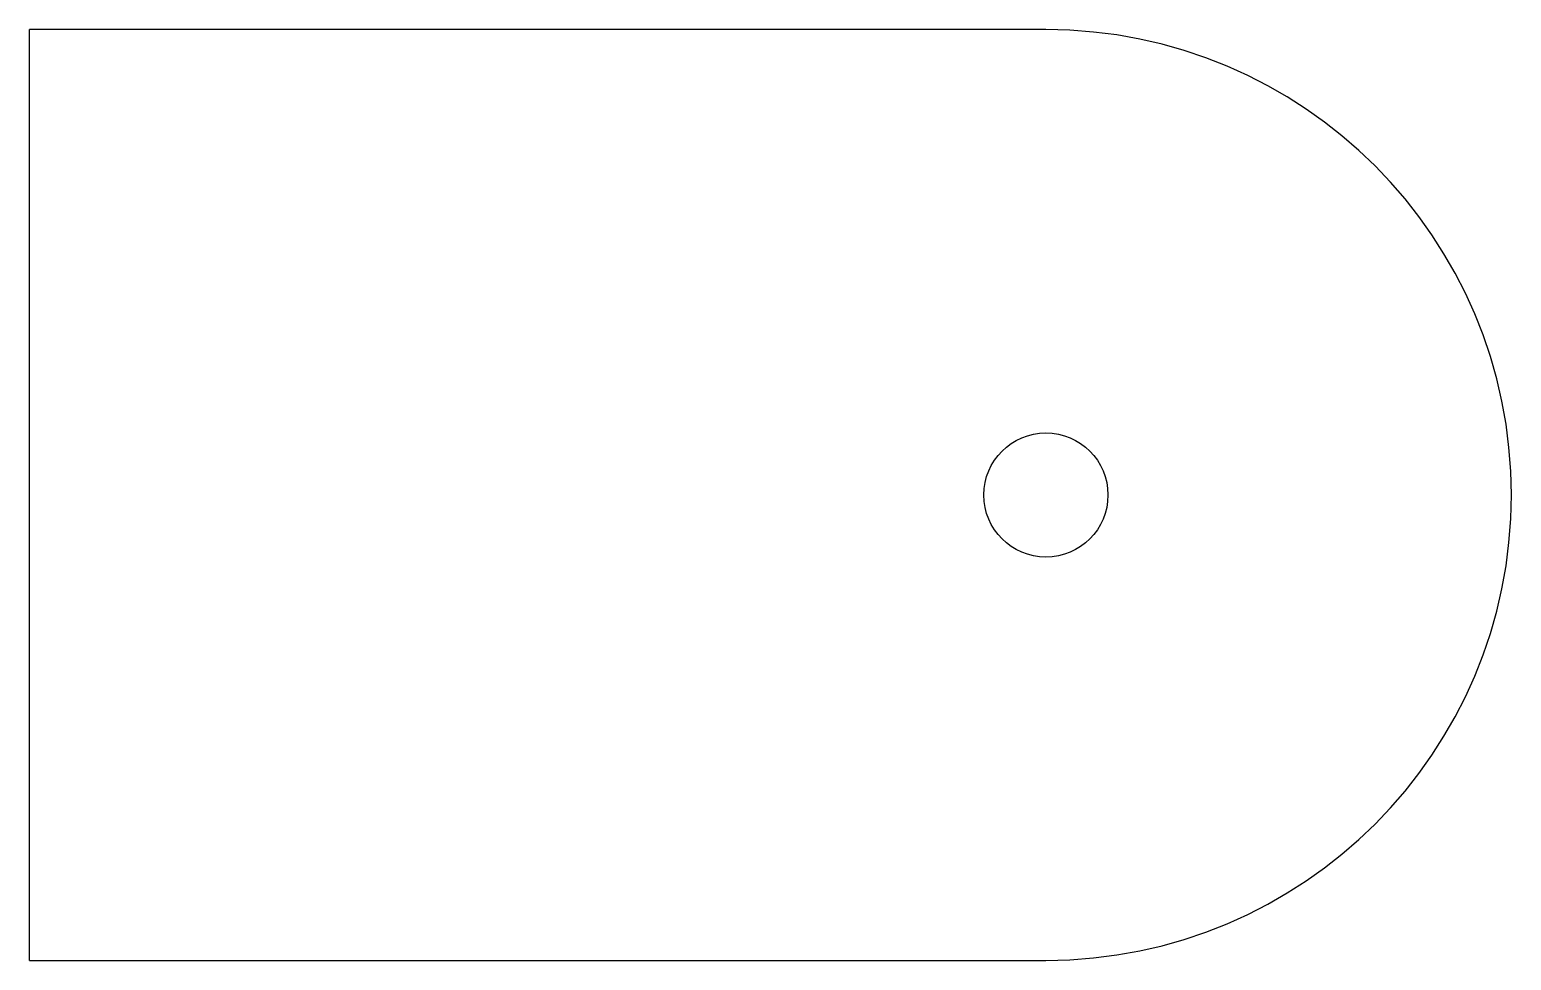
# Model space of a CAD drawing. Header units: millimetres. Extents: x 2663.3 to 2711, y 1455.7 to 1485.7.
import ezdxf

# ---------------------------------------------------------------- set-up
doc = ezdxf.new("R2010")
doc.units = ezdxf.units.MM

msp = doc.modelspace()

# ---------------------------------------------------------------- linework, layer by layer
msp.add_line((2663.278, 1455.702), (2663.278, 1485.702))
msp.add_lwpolyline([(2663.278, 1455.702), (2696.028, 1455.702, 1), (2696.028, 1485.702), (2663.278, 1485.702)], format="xyb")
msp.add_circle((2696.028, 1470.702), 2)

doc.saveas('drawing.dxf')
